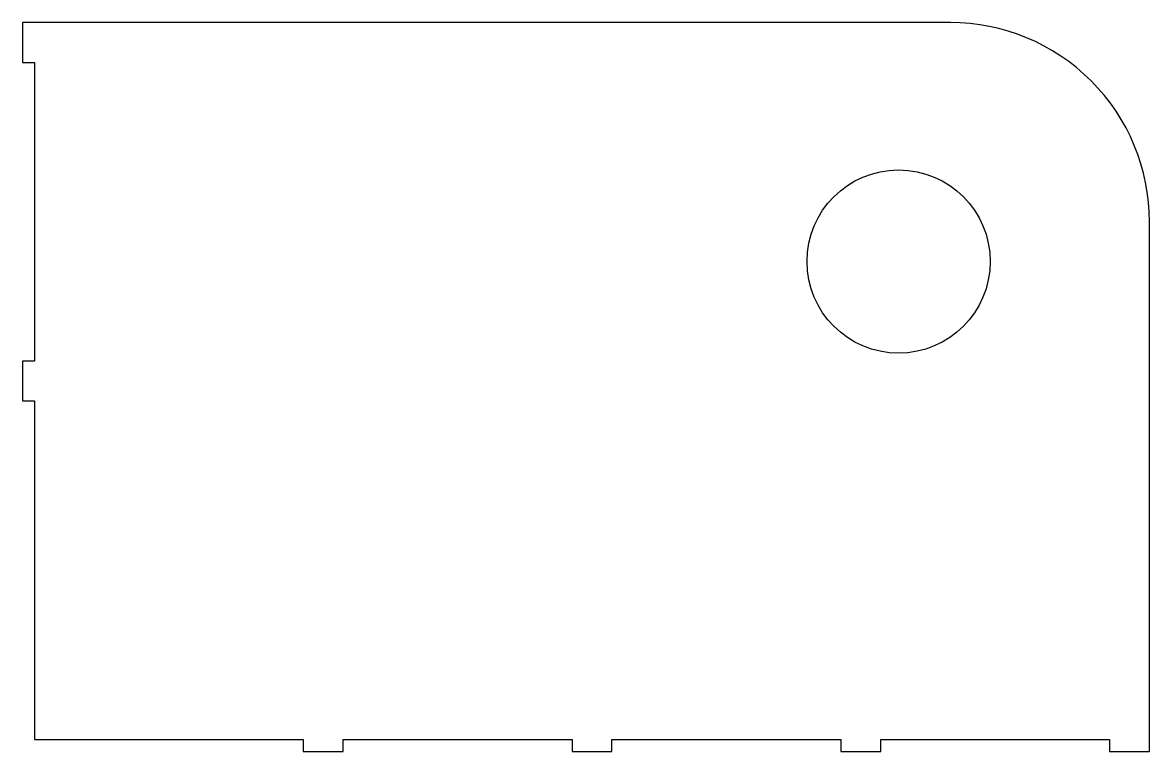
# Model space of a CAD drawing. Header units: millimetres. Extents: x -600 to -317, y -3 to 180.
import ezdxf

# ---------------------------------------------------------------- set-up
doc = ezdxf.new("R2010")
doc.units = ezdxf.units.MM
doc.layers.get('0').update_dxf_attribs({"linetype": 'CONTINUOUS'})

msp = doc.modelspace()

# ---------------------------------------------------------------- linework, layer by layer
msp.add_lwpolyline([(-317, -3), (-317, 130, 0.414214), (-367, 180), (-600, 180), (-600, 170), (-597, 170), (-597, 95), (-600, 95), (-600, 85), (-597, 85), (-597, 0), (-529.5, 0), (-529.5, -3), (-519.5, -3), (-519.5, 0), (-462, 0), (-462, -3), (-452, -3), (-452, 0), (-394.5, 0), (-394.5, -3), (-384.5, -3), (-384.5, 0), (-327, 0), (-327, -3)], format="xyb", close=True)
msp.add_circle((-380, 120), 23)

doc.saveas('drawing.dxf')
